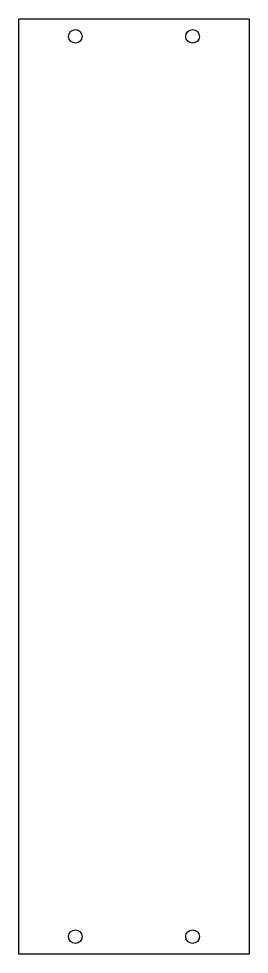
# Model space of a CAD drawing. Header units: millimetres. Extents: x -245 to -186, y -119 to 119.
import ezdxf

# ---------------------------------------------------------------- set-up
doc = ezdxf.new("R2010")
doc.units = ezdxf.units.MM
doc.layers.get('0').update_dxf_attribs({"linetype": 'CONTINUOUS'})

msp = doc.modelspace()

# ---------------------------------------------------------------- linework, layer by layer
msp.add_lwpolyline([(-245.31, -119.5), (-245.31, 119.4), (-186.31, 119.4), (-186.31, -119.5)], close=True)
for centre in [(-230.81, 114.9), (-200.81, 114.9), (-230.81, -115), (-200.81, -115)]:
    msp.add_circle(centre, 1.75)

doc.saveas('drawing.dxf')
